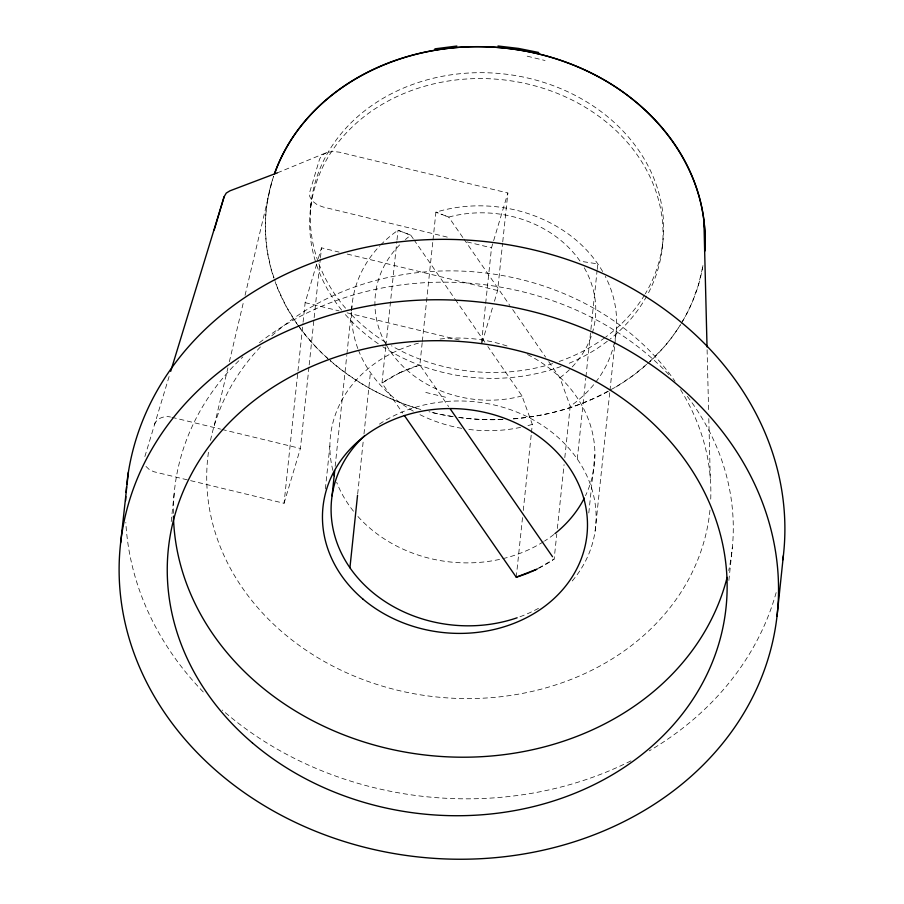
<?xml version="1.0" encoding="UTF-8"?>
<svg xmlns="http://www.w3.org/2000/svg" width="904" height="904" viewBox="0 0 904 904"><rect width="100%" height="100%" fill="white"/><g stroke="black" fill="none" stroke-linecap="round" stroke-linejoin="round"><path stroke-width="0.68" stroke-dasharray="4.52 3.39" d="M171.218 521.585L174.291 492.33M310.603 207.841L311.213 201.954M145.973 466.43L149.635 469.899L154.166 471.809L284.048 503.291L297.811 372.324M297.958 370.934L302.942 323.564M303.089 322.163L305.134 302.659L316.705 263.878M284.048 503.291L300.411 448.463L309.044 366.256M309.191 364.866L320.321 258.973M320.468 257.583L321.496 247.832L339.113 252.103M325.361 488.928L329.87 446.056M335.158 466.362L346.774 355.441M346.921 354.04L351.328 311.914M351.475 310.513L352.063 304.897M357.69 493.878L363.25 440.915M363.984 433.943L370.437 372.617M385.759 346.978L381.963 383.093L402.743 413.128M385.906 345.588L396.856 241.391M397.003 240.001L398.02 230.271L410.8 235.198L413.196 238.667M422.191 342.752L419.851 364.979L448.633 406.563M422.337 341.362L432.846 241.334M432.993 239.944L435.92 212.157A132.73 112.186 6 0 1 603.33 272.725M481.549 342.65L491.505 247.832L507.867 193.004L339.52 152.2L333.158 151.465L326.796 152.505L277.438 172.822M494.443 301.224L497.629 290.523L502.601 243.119M502.748 241.763L507.867 193.004M516.252 577.181L522.535 517.438M523.258 510.5L531.292 434.078M531.439 432.7L532.32 424.36L522.003 395.918L487.855 346.56M538.671 568.254A132.73 112.186 6 0 0 554.152 559.067L556.774 534.061M557.361 528.501L564.073 464.588M564.808 457.639L570.209 406.235A132.73 112.186 6 0 0 605.273 276.341M577.283 459.04L585.781 378.2M585.928 376.798L590.764 330.807M590.911 329.406L597.069 270.872M597.216 269.471L597.793 263.9L580.086 261.2A110.604 93.485 6 0 0 448.7 217.084L435.92 212.157L442.305 214.61M588.798 512.941L594.911 454.848M662.112 249.075L662.734 243.199M728.873 580.481L732.387 547.044M595.148 530.953L609.804 391.974M609.951 390.573L614.686 345.656M614.833 344.254L616.166 331.61M214.282 425.468L227.91 367.86M229.356 361.758L243.797 300.682M245.052 295.348L271.98 181.501M702.555 267.787L698.464 284.873L692.487 301.507A220.621 186.484 6 0 1 681.187 323.508M144.866 456.543L169.873 374.007M318.298 258.533L321.496 247.832M482.069 342.684L492.838 306.569M154.381 424.643C156.686 418.202 164.212 415.569 170.528 416.981M649.818 361.668L663.818 347.226A220.621 186.484 6 0 0 680.463 324.694A220.192 186.122 6 0 1 614.211 387.986M646.665 364.289L634.099 374.776L616.833 386.426L609.386 390.449M538.547 568.107L554.152 559.067M326.796 152.505L321.993 155.262L319.632 158.957L309.722 192.19L309.71 196.45L312.321 201.004L317.247 204.779L323.157 207.027L448.056 237.3M608.143 391.116C578.515 407.591 544.942 416.382 511.246 418.97M502.997 419.309L493.369 419.716A220.881 186.699 6 0 1 458.893 417.467M527.19 56.172L545.055 60.511M467.063 241.91L491.505 247.832M347.238 254.069L497.629 290.523M305.134 302.659L339.011 310.874M347.136 312.841L459.594 340.107M425.784 392.438L445.661 397.263M171.884 417.309L220.587 429.106M221.932 429.434L300.411 448.463M445.502 215.841L448.7 217.084L463.786 238.893M298.286 325.53C317.914 353.057 344.65 375.002 374.38 390.878A220.892 186.71 6 0 0 419.784 409.207M463.899 239.052L509.856 305.473M512.704 309.586L545.598 357.136M548.705 361.611L559.904 377.804L570.209 406.235M413.976 239.797L454.802 298.795M455.288 299.484L485.211 342.729M296.614 323.372L286.093 306.253L277.641 288.376L274.488 279.155M274.036 277.833L271.336 269.923L267.256 251.097L265.527 233.548A220.892 186.71 6 0 1 271.968 181.501A220.904 186.721 6 0 1 273.618 176.325A220.192 186.122 6 0 0 273.81 278.036M707.097 349.735L708.668 412.958M708.804 418.586L710.261 477.594M318.106 261.64A176.969 149.589 6 0 1 501.2 73.676A176.969 149.589 6 0 1 645.309 293.789M644.597 294.964A176.969 149.589 6 0 1 605.861 336.955M604.821 337.723A176.969 149.589 6 0 1 559.135 361.487M552.683 363.611A176.969 149.589 6 0 1 391.488 345.791M385.669 342.311A176.969 149.589 6 0 1 349.859 312.999M345.554 308.185A176.969 149.589 6 0 1 318.581 262.94M315.338 261.03A176.969 149.589 6 0 1 501.358 79.631A176.969 149.589 6 0 1 647.388 294.919M646.733 296.116A176.969 149.589 6 0 1 610.336 338.898M607.296 341.283A176.969 149.589 6 0 1 566.107 364.515M561.068 366.448A176.969 149.589 6 0 1 382.765 346.74M378.267 343.757A176.969 149.589 6 0 1 344.096 313.078M341.644 310.106A176.969 149.589 6 0 1 316.163 263.629M452.056 416.473A220.881 186.699 6 0 1 431.75 412.416A220.892 186.71 6 0 1 429.084 411.749M702.939 265.573A220.192 186.122 6 0 1 681.13 323.621M608.177 391.387A220.192 186.122 6 0 1 510.726 419.094M502.466 419.535A220.192 186.122 6 0 1 458.701 417.445M453.254 416.665A220.192 186.122 6 0 1 429.016 411.727M420.812 409.501A220.192 186.122 6 0 1 330.197 360.741M329.158 359.826A220.192 186.122 6 0 1 299.45 327.338M298.636 326.208A220.192 186.122 6 0 1 275.178 281.958M709.968 510.15A252.465 213.4 6 0 1 432.858 696.555A252.465 213.4 6 0 1 208.587 451.254M210.508 440.395A252.465 213.4 6 0 1 261.674 345.633M271.799 335.836A252.465 213.4 6 0 1 675.028 381.33M680.509 389.658A252.465 213.4 6 0 1 710.668 500.545M776.152 592.595A330.231 279.133 6 0 1 649.287 750.851M630.913 760.874A330.231 279.133 6 0 1 222.294 710.058M203.264 691.967A330.231 279.133 6 0 1 125.825 522.422M173.398 513.314A280.387 237.006 6 0 1 242.826 356.944M259.448 342.695A280.387 237.006 6 0 1 670.598 376.448M687.345 396.359A280.387 237.006 6 0 1 728.726 570.56M527.518 354.537A132.73 112.186 6 0 1 585.521 495.663M553.824 534.513A132.73 112.186 6 0 1 544.57 541.044M543.372 541.812A132.73 112.186 6 0 1 357.057 515.506M353.464 511.201A132.73 112.186 6 0 1 336.683 482.273M332.887 470.419A132.73 112.186 6 0 1 421.128 342.446M440.09 339.034A132.73 112.186 6 0 1 509.879 346.966M532.32 424.36A132.73 112.186 6 0 1 525.846 426.146M520.568 427.366A132.73 112.186 6 0 1 466.012 429.027M461.707 428.338A132.73 112.186 6 0 1 418.066 413.704M413.354 411.15A132.73 112.186 6 0 1 358.3 349.78M357.826 348.526A132.73 112.186 6 0 1 351.633 311.609M351.679 310.264A132.73 112.186 6 0 1 379.691 245.967M380.607 245.018A132.73 112.186 6 0 1 398.02 230.271L410.8 235.198A110.604 93.485 6 0 0 405.354 239.571M379.409 424.123A132.73 112.186 6 0 1 553.937 433.875A132.73 112.186 6 0 1 571.633 581.69M538.479 608.336A132.73 112.186 6 0 1 518.376 617.342M584.266 267.821A110.604 93.485 6 0 1 571.791 367.352M569.441 369.702A110.604 93.485 6 0 1 559.904 377.804M522.003 395.918A110.604 93.485 6 0 1 386.234 344.842M385.612 343.735A110.604 93.485 6 0 1 400.382 244.17M399.952 372.663L381.963 383.093A132.73 112.186 6 0 1 419.851 364.979L399.952 372.663"/><path stroke-width="1.36" d="M332.062 495.844L334.717 470.577M349.927 567.757L357.543 495.279M777.022 616.099A330.231 279.133 6 0 0 312.117 321.022A330.231 279.133 6 0 0 257.335 801.385A330.231 279.133 6 0 0 777.022 616.099L783.372 555.689M120.627 542.908L128.391 472.148M214.203 229.978L224.113 196.756L226.271 193.06L229.944 190.823L277.438 172.822M170.698 371.341L224.113 196.756M404.337 415.444L516.252 577.181L536.151 569.497M434.914 48.839L456.859 46.047M497.98 45.991L518.478 48.42L538.671 52.466M450.226 408.879L552.547 556.751M703.9 220.463L707.03 346.921M704.713 250.385A220.621 186.484 6 0 0 703.188 215.276C693.605 154.392 649.75 103.429 596.064 75.507A220.881 186.699 6 0 0 538.694 53.957A220.892 186.71 6 0 0 477.086 46.669C407.84 46.68 336.231 76.038 295.359 133.555A220.904 186.721 6 0 0 274.5 173.76A220.192 186.122 6 0 1 523.845 50.827A220.192 186.122 6 0 1 704.623 251.628M727.121 577.396A280.387 237.006 6 0 1 426.756 755.202A280.387 237.006 6 0 1 173.444 516.127M126.786 484.295A330.231 279.133 6 0 1 488.194 241.91A330.231 279.133 6 0 1 782.864 559.813M125.622 500.601A330.231 279.133 6 0 1 125.803 496.522M126.063 492.443A330.231 279.133 6 0 1 126.503 487.007M584.3 498.138A132.73 112.186 6 0 1 554.92 533.642M334.378 475.707A132.73 112.186 6 0 1 333.599 473.074M517.133 617.782A132.73 112.186 6 0 1 356.628 576.526A132.73 112.186 6 0 1 364.335 436.01M537.417 568.887A132.73 112.186 6 0 1 531.01 571.825M529.71 572.379A132.73 112.186 6 0 1 516.252 577.181M252.453 742.941A280.387 237.006 6 0 0 718.736 644.021A280.387 237.006 6 0 0 370.391 347.656A280.387 237.006 6 0 0 252.453 742.941M362.798 598.968A132.73 112.186 6 0 0 583.509 552.141A132.73 112.186 6 0 0 418.62 411.851A132.73 112.186 6 0 0 362.798 598.968"/></g></svg>
